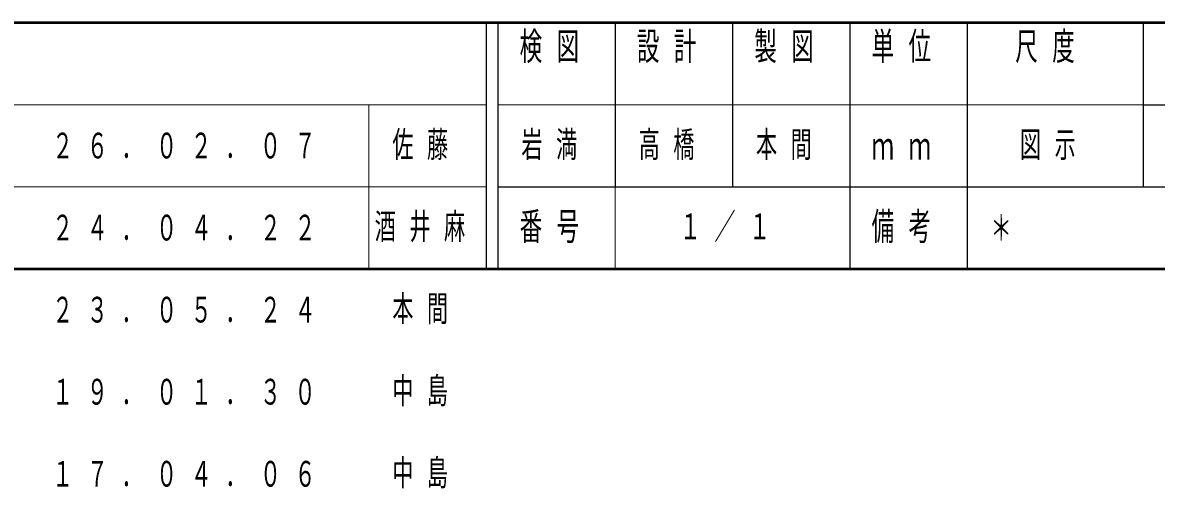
# Model space of a CAD drawing. Units: millimetres on the paper, scale 1:20. Extents: x 1381 to 1746, y 401 to 677.
# Drawn here: x 1468.2 to 1564.8, y 401.3 to 441 of the extents above; entities that cross this region are included whole.
import ezdxf
from ezdxf.enums import TextEntityAlignment as Align

# ---------------------------------------------------------------- set-up
doc = ezdxf.new("R2010")
doc.units = ezdxf.units.MM
doc.layers.add('NAKAMURA図枠', color=7, linetype='Continuous', lineweight=13)
doc.layers.add('図面情報', color=7, linetype='Continuous')
doc.styles.add('ＭＳ ゴシック', font='')
doc.styles.get('ＭＳ ゴシック').set_extended_font_data('MS Gothic')

msp = doc.modelspace()

# ---------------------------------------------------------------- linework, layer by layer
at = {"layer": 'NAKAMURA図枠', "lineweight": 50}
for p, q in [((1381.212, 441), (1746.212, 441)), ((1381.212, 420), (1746.212, 420))]:
    msp.add_line(p, q, dxfattribs=at)
at = {"layer": 'NAKAMURA図枠', "color": 211, "lineweight": 25}
for p, q in [((1507.712, 441), (1507.712, 420)), ((1508.712, 441), (1508.712, 420)), ((1518.712, 441), (1518.712, 427)), ((1528.712, 441), (1528.712, 427)), ((1538.712, 441), (1538.712, 420)), ((1548.712, 441), (1548.712, 427)), ((1563.712, 441), (1563.712, 427)), ((1563.712, 434), (1676.212, 434)), ((1508.712, 427), (1746.212, 427))]:
    msp.add_line(p, q, dxfattribs=at)
at = {"layer": 'NAKAMURA図枠'}
for p, q in [((1381.212, 434), (1507.712, 434)), ((1497.712, 434), (1497.712, 420)), ((1508.712, 434), (1563.712, 434)), ((1381.212, 427), (1507.712, 427)), ((1518.712, 427), (1518.712, 420))]:
    msp.add_line(p, q, dxfattribs=at)
at = {"layer": 'NAKAMURA図枠', "lineweight": 25}
msp.add_line((1548.712, 427), (1548.712, 420), dxfattribs=at)

# ---------------------------------------------------------------- texts
at = {"layer": 'NAKAMURA図枠', "color": 4, "char_height": 2.346, "style": 'ＭＳ ゴシック'}
for s, insert, attachment_point in [('\\T1.64;\\W0.6;検図', (1513.712, 440.167), 2), ('\\T1.64;\\W0.6;設計', (1523.712, 440.167), 2), ('\\T1.64;\\W0.6;製図', (1533.712, 440.167), 2), ('\\T1.64;\\W0.6;単位', (1543.712, 440.167), 2), ('\\T1.64;\\W0.6;尺度', (1555.962, 440.167), 2), ('\\T1.64;\\W0.6;ｍｍ', (1543.712, 430.5), 5), ('\\T1.64;\\W0.6;番号', (1513.712, 423.5), 5), ('\\T1.64;\\W0.6;備考', (1543.712, 423.5), 5)]:
    msp.add_mtext(s, dxfattribs=dict(at, insert=insert, attachment_point=attachment_point))
at = {"layer": '図面情報', "style": 'ＭＳ ゴシック', "width": 0.6}
msp.add_text('＊', height=2.199, dxfattribs=at).set_placement((1550.712, 423.5), align=Align.MIDDLE_LEFT)
at = {"layer": '図面情報', "char_height": 2.199, "attachment_point": 4, "style": 'ＭＳ ゴシック'}
for s, insert in [('\\T1.64;\\W0.6;佐藤', (1499.712, 430.5)), ('\\T1.64;\\W0.6;岩満', (1510.712, 430.5)), ('\\T1.64;\\W0.6;高橋', (1520.712, 430.5)), ('\\T1.64;\\W0.6;本間', (1530.712, 430.5)), ('\\T1.64;\\W0.6;２６．０２．０７', (1470.712, 430.5)), ('\\T1.64;\\W0.6;図示', (1553.212, 430.5)), ('\\T1.64;\\W0.6;２４．０４．２２', (1470.712, 423.5)), ('\\T1.64;\\W0.6;酒井麻', (1498.212, 423.5)), ('\\T1.64;\\W0.6;１／１', (1524.212, 423.5)), ('\\T1.64;\\W0.6;２３．０５．２４', (1470.712, 416.5)), ('\\T1.64;\\W0.6;本間', (1499.712, 416.5)), ('\\T1.64;\\W0.6;中島', (1499.712, 409.5)), ('\\T1.64;\\W0.6;１９．０１．３０', (1470.712, 409.5)), ('\\T1.64;\\W0.6;中島', (1499.712, 402.5)), ('\\T1.64;\\W0.6;１７．０４．０６', (1470.712, 402.5))]:
    msp.add_mtext(s, dxfattribs=dict(at, insert=insert))

doc.saveas('drawing.dxf')
